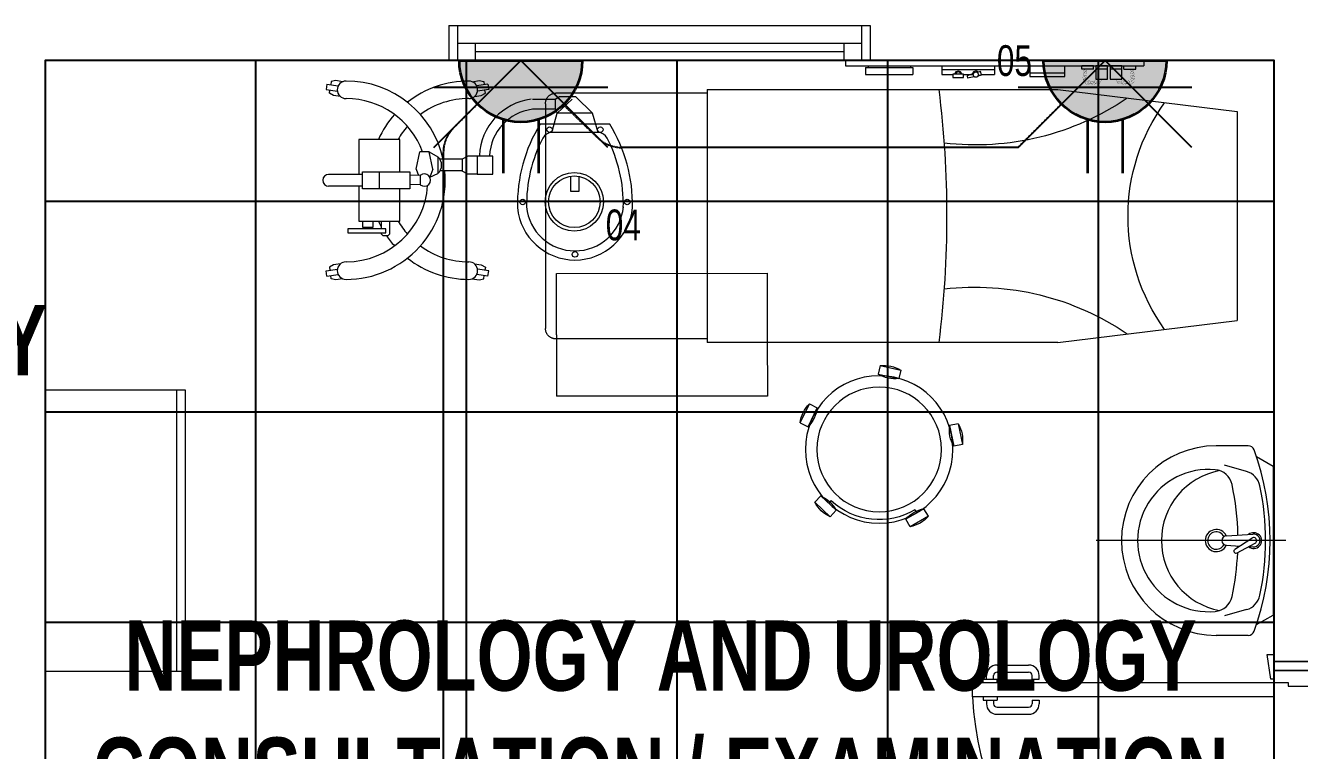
# Model space of a CAD drawing. Extents: x -178977 to 231842, y -29287 to 19916.
# Drawn here: x 29420 to 33048, y -4775 to -2710 of the extents above; entities that cross this region are included whole.
import ezdxf
from ezdxf import colors
from ezdxf.entities.mleader import LeaderData, LeaderLine
from ezdxf.enums import TextEntityAlignment as Align
from ezdxf.math import Vec2, Vec3

# ---------------------------------------------------------------- set-up
doc = ezdxf.new("R2010")
doc.units = 0
doc.header["$LTSCALE"] = 0.25
for name, pattern in [('01-First Floor-FUR$0$HIDDEN', [9.525, 6.35, -3.175]), ('DASHDOT', [25.4, 12.7, -6.35, 0, -6.35]), ('HIDDEN', [9.525, 6.35, -3.175])]:
    doc.linetypes.add(name, pattern=pattern)
for name, color, linetype, lineweight in [('01-First Floor-FUR$0$72_EGR_BASE_TEXT', 252, 'Continuous', 5), ('01-First Floor-FUR$0$72_EGR_EQP_TAG', 142, 'Continuous', 5), ('01-First Floor-FUR$0$Aluminum', 251, 'Continuous', 5), ('01-First Floor-FUR$0$LOADING', 253, 'Continuous', 5), ('01-First Floor-FUR$0$SANIT', 250, 'Continuous', 5), ('01-First Floor-FUR$0$Walls', 251, 'Continuous', 5), ('01-First Floor-FUR$0$Wooden Joinery', 251, 'Continuous', 5), ('E-LITE-CIRC', 6, 'Continuous', 25), ('E-LITE-CLNG-CNDT', 6, 'DASHDOT', 35), ('E-LITE-EXIT-NUMB', 6, 'Continuous', 25), ('E-POWR-FLOR-CNDT', 6, 'HIDDEN', 25), ('E-POWR-WALL @ 100', 4, 'Continuous', 35)]:
    doc.layers.add(name, color=color, linetype=linetype, lineweight=lineweight)
doc.layers.add('01-First Floor-FUR$0$FALSE CEILING', color=251, linetype='Continuous')
doc.styles.add('01-First Floor-FUR$0$X3G_ENTITY_257CFD', font='swisscl.ttf', dxfattribs={"height": 200})
doc.styles.add('01-First Floor-FUR$0$X3G_ENTITY_9EC9', font='swisscl.ttf', dxfattribs={"height": 0.2})
doc.styles.add('DC_SIMPLEX', font='SIMPLEX.shx', dxfattribs={"width": 0.7})

# ---------------------------------------------------------------- blocks, each defined once
blk = doc.blocks.new('01-First Floor-FUR$0$A$C72370EFE')
at = {"layer": '01-First Floor-FUR$0$Wooden Joinery'}
for p, q in [((-0.01, -0.03), (-0.01, -0.07)), ((0, -0.03), (-0.01, -0.03)), ((0.04, -0.03), (0.05, -0.03)), ((0.05, -0.03), (0.05, -0.07)), ((-0.05, -0.07), (-0.05, -0.16)), ((-0.03, -0.07), (-0.03, -0.16)), ((-0.01, -0.04), (-0.02, -0.04)), ((-0.01, -0.06), (-0.02, -0.06)), ((0, -0.07), (-0.01, -0.07)), ((0.04, -0.07), (0.05, -0.07)), ((0.05, -0.04), (0.06, -0.04)), ((0.05, -0.06), (0.06, -0.06)), ((0.07, -0.07), (0.07, -0.16)), ((0.09, -0.07), (0.09, -0.16)), ((-0.01, -0.17), (-0.02, -0.17)), ((-0.01, -0.17), (-0.01, -0.19)), ((0.05, -0.17), (0.06, -0.17)), ((0.05, -0.17), (0.05, -0.19)), ((-0.01, -0.19), (-0.02, -0.19)), ((0.05, -0.19), (0.06, -0.19))]:
    blk.add_line(p, q, dxfattribs=at)
for centre, radius, start, end in [((-0.02, -0.07), 0.03, 90, 180), ((-0.02, -0.07), 0.01, 90, 180), ((0.06, -0.07), 0.03, 0, 90), ((0.06, -0.07), 0.01, 0, 90), ((-0.02, -0.16), 0.03, 180, 270), ((-0.02, -0.16), 0.01, 180, 270), ((0.06, -0.16), 0.01, 270, 0), ((0.06, -0.16), 0.03, 270, 0)]:
    blk.add_arc(centre, radius, start, end, dxfattribs=at)
blk = doc.blocks.new('01-First Floor-FUR$0$A$C5DAD61B4')
at = {"layer": '01-First Floor-FUR$0$Wooden Joinery'}
for points in [[(80, 959.1), (80, 969.1), (10, 979.1), (10, 959.1)], [(940, 959.1), (940, 969.1), (1010, 979.1), (1010, 959.1)], [(70, 859.1), (70, 849.1), (0, 839.1), (0, 859.1)], [(120, 859.1), (120, 0), (80, 0), (80, 859.1)], [(950, 859.1), (950, 849.1), (1020, 839.1), (1020, 859.1)]]:
    blk.add_lwpolyline(points, close=True, dxfattribs=at)
for points in [[(45, 859.1), (45, 959.1), (20, 959.1), (20, 859.1), (45, 859.1)], [(45, 859.1), (80, 859.1), (80, 899.1), (90, 899.1), (90, 959.1), (45, 959.1), (45, 859.1)], [(975, 859.1), (940, 859.1), (940, 899.1), (930, 899.1), (930, 959.1), (975, 959.1), (975, 859.1)], [(975, 859.1), (975, 959.1), (1000, 959.1), (1000, 859.1), (975, 859.1)]]:
    blk.add_lwpolyline(points, dxfattribs=at)
blk.add_arc((80, 859.1), 860, 272.666, 0, dxfattribs=at)
at = {"layer": '01-First Floor-FUR$0$Wooden Joinery', "xscale": 999.9999999998854, "yscale": 999.9999999998854, "zscale": 999.9999999998854, "rotation": 180}
blk.add_blockref('01-First Floor-FUR$0$A$C72370EFE', (120, 0), dxfattribs=at)
blk = doc.blocks.new('01-First Floor-FUR$0$ME19011A-P')
for p, q in [((-0.425, 0), (0.425, 0)), ((-0.425, 0), (-0.425, -0.015)), ((0.425, 0), (0.425, -0.015)), ((-0.425, -0.015), (0.425, -0.015)), ((-0.3675, -0.0198), (-0.2325, -0.0198)), ((-0.3675, -0.0198), (-0.3675, -0.0399)), ((-0.36, -0.015), (-0.36, -0.0198)), ((-0.24, -0.015), (-0.24, -0.0198)), ((-0.2325, -0.0198), (-0.2325, -0.0399)), ((-0.15, -0.015), (-0.15, -0.04)), ((-0.15, -0.025), (0, -0.025)), ((-0.0402, -0.0312), (-0.0496, -0.0337)), ((-0.0376, -0.0409), (-0.0402, -0.0312)), ((0, -0.015), (0, -0.04)), ((0.1, -0.015), (0.1, -0.045)), ((0.1, -0.035), (0.2, -0.035)), ((0.2, -0.045), (0.2, -0.015)), ((0.2818, -0.015), (0.2484, -0.015)), ((0.2484, -0.0243), (0.2484, -0.015)), ((0.2818, -0.0243), (0.2484, -0.0243)), ((0.2818, -0.0243), (0.2818, -0.015)), ((0.3211, -0.015), (0.2877, -0.015)), ((0.2877, -0.015), (0.2877, -0.0531)), ((0.3211, -0.0243), (0.2877, -0.0243)), ((0.3211, -0.0531), (0.3211, -0.015)), ((0.3623, -0.015), (0.3289, -0.015)), ((0.3289, -0.015), (0.3289, -0.0531)), ((0.3623, -0.0243), (0.3289, -0.0243)), ((0.3623, -0.0531), (0.3623, -0.015)), ((0.3682, -0.0243), (0.3682, -0.015)), ((0.3682, -0.015), (0.4016, -0.015)), ((0.3682, -0.0243), (0.4016, -0.0243)), ((0.4016, -0.0243), (0.4016, -0.015)), ((-0.3675, -0.0399), (-0.2325, -0.0399)), ((-0.15, -0.04), (-0.1187, -0.04)), ((-0.0887, -0.04), (-0.0637, -0.04)), ((-0.0606, -0.0371), (-0.0787, -0.0432)), ((-0.0787, -0.0432), (-0.077, -0.0497)), ((-0.0582, -0.046), (-0.077, -0.0497)), ((-0.047, -0.0434), (-0.0376, -0.0409)), ((-0.0379, -0.04), (0, -0.04)), ((0.1, -0.045), (0.2, -0.045)), ((0.2877, -0.0531), (0.3211, -0.0531)), ((0.3289, -0.0531), (0.3623, -0.0531))]:
    blk.add_line(p, q)
at = {"color": 8, "const_width": 0.000601}
for points in [[(0.3044, -0.0531, -0.184574), (0.2977, -0.0636, -1.44364), (0.2961, -0.0581, -0.837915), (0.2969, -0.0664, -0.30536), (0.2839, -0.062, -1.584726), (0.2894, -0.0609, -0.253153), (0.2827, -0.0684, -0.874198), (0.2775, -0.0585, -0.915253), (0.2791, -0.0658, -0.223821), (0.2683, -0.0644, -1.703343), (0.272, -0.0597, -0.588962), (0.2621, -0.068, -0.717795), (0.2625, -0.0581, -0.983104), (0.2645, -0.0644, -0.326362), (0.2534, -0.0609, -0.758716), (0.2609, -0.0514, -0.906186), (0.2593, -0.0565, -0.189488), (0.2526, -0.0522, -0.7948), (0.2613, -0.0423, -1.223996), (0.2574, -0.047, -0.072149), (0.2534, -0.0403, -0.645886), (0.2609, -0.0324, -1.366917), (0.2574, -0.0371, -0.078415), (0.2542, -0.0308, -0.723006), (0.2613, -0.0256, -1.105484), (0.2582, -0.0292, -0.221197), (0.2566, -0.0243, -0.221197)], [(0.3456, -0.0531, 0.184574), (0.3523, -0.0636, 1.44364), (0.3539, -0.0581, 0.837915), (0.3531, -0.0664, 0.30536), (0.3661, -0.062, 1.584726), (0.3606, -0.0609, 0.253153), (0.3673, -0.0684, 0.874198), (0.3725, -0.0585, 0.915253), (0.3709, -0.0658, 0.223821), (0.3817, -0.0644, 1.703343), (0.378, -0.0597, 0.588962), (0.3879, -0.068, 0.717795), (0.3875, -0.0581, 0.983104), (0.3855, -0.0644, 0.326362), (0.3966, -0.0609, 0.758716), (0.3891, -0.0514, 0.906186), (0.3907, -0.0565, 0.189488), (0.3974, -0.0522, 0.7948), (0.3887, -0.0423, 1.223996), (0.3926, -0.047, 0.072149), (0.3966, -0.0403, 0.645886), (0.3891, -0.0324, 1.366917), (0.3926, -0.0371, 0.078415), (0.3958, -0.0308, 0.723006), (0.3887, -0.0256, 1.105484), (0.3918, -0.0292, 0.221197), (0.3934, -0.0243, 0.221197)]]:
    blk.add_lwpolyline(points, format="xyb", dxfattribs=at)
blk.add_lwpolyline([(-0.1187, -0.0482), (-0.0887, -0.0482), (-0.0887, -0.0382), (-0.1187, -0.0382)], close=True)
blk.add_circle((-0.0537, -0.04), 0.0075)
for centre, radius, start, end in [((-0.1037, -0.04), 0.01, 10.4593, 169.5407), ((-0.1037, -0.04), 0.0075, 14.0075, 165.9925), ((-0.0537, -0.04), 0.01, 45, 180)]:
    blk.add_arc(centre, radius, start, end)
blk = doc.blocks.new('01-First Floor-FUR$0$M.44.57.64')
at = {"layer": '01-First Floor-FUR$0$LOADING', "xscale": 1000.000000000002, "yscale": 1000.000000000002, "zscale": 1000.000000000002, "rotation": 225.9999036123427}
blk.add_blockref('01-First Floor-FUR$0$ME19011A-P', (-80806.9, 16720.7), dxfattribs=at)
blk = doc.blocks.new('01-First Floor-FUR$0$HF10037B-P')
at = {"layer": '01-First Floor-FUR$0$LOADING'}
for p, q in [((0.2459, 0.134), (0.1859, 0.134)), ((0.1859, 0.134), (0.1859, 0.109)), ((0.2459, 0.109), (0.1859, 0.109)), ((0.2459, 0.134), (0.2459, 0.109)), ((0, 0), (-0.0142, -0.0583)), ((0, 0), (0.0243, -0.0059)), ((0.0243, -0.0059), (0.01, -0.0642)), ((0.4071, -0.0094), (0.431, -0.0018)), ((0.4071, -0.0094), (0.4255, -0.0665)), ((0.431, -0.0018), (0.4493, -0.0589)), ((-0.0142, -0.0583), (0.01, -0.0642)), ((0.4069, -0.0417), (0.4165, -0.0387)), ((0.4255, -0.0665), (0.4493, -0.0589)), ((0.0524, -0.2725), (0.0674, -0.2525)), ((0.0674, -0.2525), (0.1154, -0.2885)), ((0.0524, -0.2725), (0.1004, -0.3085)), ((0.1004, -0.3085), (0.1154, -0.2885)), ((0.3125, -0.2897), (0.362, -0.2558)), ((0.3266, -0.3103), (0.3125, -0.2897)), ((0.3266, -0.3103), (0.3761, -0.2764)), ((0.3267, -0.268), (0.3323, -0.2763)), ((0.3761, -0.2764), (0.362, -0.2558))]:
    blk.add_line(p, q, dxfattribs=at)
for radius in [0.21, 0.1775]:
    blk.add_circle((0.2161, -0.1014), radius, dxfattribs=at)
for centre, radius, start, end in [((0.2159, 0.0465), 0.0925, 71.0754, 108.9246), ((0.2159, 0.1965), 0.0925, 251.0754, 288.9246), ((0.0779, -0.0499), 0.0925, 147.3419, 185.1912), ((-0.0678, -0.0143), 0.0925, 327.3419, 5.1912), ((0.4996, -0.0113), 0.0925, 178.8412, 216.6904), ((0.3568, -0.057), 0.0925, 358.8412, 36.6904), ((0.2161, -0.1014), 0.2, 303.6037, 17.3657), ((0.0389, -0.3404), 0.0925, 34.1875, 72.0368), ((0.1289, -0.2205), 0.0925, 214.1875, 252.0368), ((0.3867, -0.3449), 0.0925, 105.5121, 143.3614), ((0.3019, -0.2212), 0.0925, 285.5121, 323.3614)]:
    blk.add_arc(centre, radius, start, end, dxfattribs=at)
blk = doc.blocks.new('01-First Floor-FUR$0$HF13902-P')
at = {"color": 8, "linetype": '01-First Floor-FUR$0$HIDDEN'}
for p, q in [((-0.35, -0.6824), (-0.35, -1.1124)), ((0.35, -0.6824), (0.35, -1.1124)), ((0.32, -1.1424), (-0.32, -1.1424))]:
    blk.add_line(p, q, dxfattribs=at)
at = {"linetype": 'Continuous'}
for points in [[(0.36, -0.5224), (0.36, -0.5224), (0.36, -0.5224), (0.36, -0.5224), (0.36, -0.5224), (0.36, -0.5224), (0.36, -0.5224), (0.36, -0.5224), (0.36, -0.5224), (0.36, -0.5224), (0.36, -0.5224), (0.36, -0.5224), (0.36, -0.5224), (0.36, -0.5224), (0.36, -0.5224), (0.36, -0.5224), (0.36, -0.5224), (0.36, -0.5224), (0.36, -0.5224), (0.36, -0.5224), (0.36, -0.5224), (0.36, -0.5224), (0.36, -0.5224), (0.36, -0.5224), (0.36, -0.5224), (0.36, -0.5224), (0.36, -0.5224), (0.36, -0.5224), (0.36, -0.5224), (0.36, -0.5224), (0.36, -0.5224), (0.36, -0.5224), (0.36, -0.5224), (0.36, -0.5224), (0.36, -0.5224), (0.36, -0.5224), (0.36, -0.5224), (0.36, -0.5224), (0.36, -0.5224), (0.36, -0.5224), (0.36, -0.5224), (0.36, -0.5224), (0.36, -0.5224), (0.36, -0.5224), (0.36, -0.5224), (0.36, -0.5224), (0.36, -0.5224), (0.36, -0.5224), (0.36, -0.5224), (0.36, -0.5224), (0.36, -0.5224), (0.36, -0.5224), (0.36, -0.5224), (0.36, -0.5224), (0.36, -0.5224), (0.36, -0.5224), (0.36, -0.5224), (0.36, -0.5224), (0.36, -0.5224), (0.36, -0.5224), (0.36, -0.5224), (0.36, -0.5224), (0.36, -0.5224), (0.36, -0.5224), (0.36, -0.5224), (0.36, -0.5224), (0.36, -0.5224), (0.36, -0.5224), (0.36, -0.5224), (0.36, -0.5224), (0.36, -0.5224), (0.36, -0.5224), (0.36, -0.5224), (0.36, -0.5224), (0.36, -0.5224), (0.36, -0.5224), (0.36, -0.5224), (0.36, -0.5224), (0.36, -0.5224), (0.36, -0.5224), (0.36, -0.5224), (0.36, -0.5224), (0.36, -0.5224), (0.36, -0.5224), (0.36, -0.5224), (0.36, -0.5224), (0.36, -0.5224), (0.36, -0.5224), (0.36, -0.5224), (0.36, -0.5224), (0.36, -0.5224), (0.36, -0.5224), (0.36, -0.5224), (0.36, -0.5224), (0.36, -0.5224), (0.36, -0.5224), (0.36, -0.5224), (0.36, -0.5224), (0.36, -0.5224), (0.36, -0.5224), (0.36, -0.5224), (0.36, -0.5224), (0.36, -0.5224), (0.36, -0.5224), (0.36, -0.5224), (0.36, -0.5224), (0.36, -0.5224), (0.36, -0.5224), (0.36, -0.5224), (0.36, -0.5224), (0.36, -0.5224), (0.36, -0.5224), (0.36, -0.5224), (0.36, -0.5224), (0.36, -0.5224), (0.36, -0.5224), (0.36, -0.5224), (0.36, -0.5224), (0.36, -0.5224), (0.36, -0.5224), (0.36, -0.5224), (0.36, -0.5224), (0.36, -0.5224), (0.36, -0.5224), (0.36, -0.5224), (0.36, -0.5224), (0.36, -0.5224), (0.36, -0.5224), (0.36, -0.5224), (0.36, -0.5224), (0.36, -0.5224), (0.36, -0.5224), (0.36, -0.5224), (0.36, -0.5224), (0.36, -0.5224), (0.36, -0.5224), (0.36, -0.5224), (0.36, -0.5224), (0.36, -0.5224), (0.36, -0.5224), (0.36, -0.5224), (0.36, -0.5224), (0.36, -0.5224), (0.36, -0.5224), (0.36, -0.5224), (0.36, -0.5224), (0.36, -0.5224), (0.36, -0.5224), (0.36, -0.5224), (0.36, -0.5224), (0.36, -0.5224), (0.36, -0.5224), (0.36, -0.5224), (0.36, -0.5224), (0.36, -0.5224), (0.36, -0.5224), (0.36, -0.5224), (0.36, -0.5224), (0.36, -0.5224), (0.36, -0.5224), (0.36, -0.5224), (0.36, -0.5224), (0.36, -0.5224), (0.36, -0.5224), (0.36, -0.5224), (0.36, -0.5224), (0.36, -0.5224), (0.36, -0.5224), (0.36, -0.5224), (0.36, -0.5224), (0.36, -0.5224), (0.36, -0.5224), (0.36, -0.5224), (0.36, -0.5224), (0.36, -0.5224), (0.36, -0.5224), (0.36, -0.5224), (0.36, -0.5224), (0.36, -0.5224), (0.36, -0.5224), (0.36, -0.5224), (0.36, -0.5224), (0.36, -0.5224), (0.36, -0.5224), (0.36, -0.5224), (0.36, -0.5224), (0.36, -0.5224), (0.36, -0.5224), (0.36, -0.5224), (0.36, -0.5224), (0.36, -0.5224), (0.36, -0.5224), (0.36, -0.5224), (0.36, -0.5224), (0.36, -0.5224), (0.36, -0.5224), (0.36, -0.5224), (0.36, -0.5224), (0.36, -0.5224), (0.36, -0.5224), (0.36, -0.5224), (0.36, -0.5224), (0.36, -0.5224), (0.36, -0.5224), (0.36, -0.5224), (0.36, -0.5224), (0.36, -0.5224), (0.36, -0.5224), (0.36, -0.5224), (0.36, -0.5224), (0.36, -0.5224), (0.36, -0.5224), (0.36, -0.5224), (0.36, -0.5224), (0.36, -0.5224), (0.36, -0.5224), (0.36, -0.5224), (0.36, -0.5224), (0.36, -0.5224)], [(0.36, -0.5224), (0.36, -0.5224), (0.36, -0.5224), (0.36, -0.5224), (0.36, -0.5224), (0.36, -0.5224), (0.36, -0.5224), (0.36, -0.5224), (0.36, -0.5224), (0.36, -0.5224), (0.36, -0.5224), (0.36, -0.5224), (0.36, -0.5224), (0.36, -0.5224), (0.36, -0.5224), (0.36, -0.5224), (0.36, -0.5224), (0.36, -0.5224), (0.36, -0.5224), (0.36, -0.5224), (0.36, -0.5224), (0.36, -0.5224), (0.36, -0.5224), (0.36, -0.5224), (0.36, -0.5224), (0.36, -0.5224), (0.36, -0.5224), (0.36, -0.5224), (0.36, -0.5224), (0.36, -0.5224), (0.36, -0.5224), (0.36, -0.5224), (0.36, -0.5224), (0.36, -0.5224), (0.36, -0.5224), (0.36, -0.5224), (0.36, -0.5224), (0.36, -0.5224), (0.36, -0.5224), (0.36, -0.5224), (0.36, -0.5224), (0.36, -0.5224), (0.36, -0.5224), (0.36, -0.5224), (0.36, -0.5224), (0.36, -0.5224), (0.36, -0.5224), (0.36, -0.5224), (0.36, -0.5224), (0.36, -0.5224), (0.36, -0.5224), (0.36, -0.5224), (0.36, -0.5224), (0.36, -0.5224), (0.36, -0.5224), (0.36, -0.5224), (0.36, -0.5224), (0.36, -0.5224), (0.36, -0.5224), (0.36, -0.5224), (0.36, -0.5224), (0.36, -0.5224), (0.36, -0.5224), (0.36, -0.5224), (0.36, -0.5224), (0.36, -0.5224), (0.36, -0.5224), (0.36, -0.5224), (0.36, -0.5224), (0.36, -0.5224), (0.36, -0.5224), (0.36, -0.5224), (0.36, -0.5224), (0.36, -0.5224), (0.36, -0.5224), (0.36, -0.5224), (0.36, -0.5224), (0.36, -0.5224), (0.36, -0.5224), (0.36, -0.5224), (0.36, -0.5224), (0.36, -0.5224), (0.36, -0.5224), (0.36, -0.5224), (0.36, -0.5224), (0.36, -0.5224), (0.36, -0.5224), (0.36, -0.5224), (0.36, -0.5224), (0.36, -0.5224), (0.36, -0.5224), (0.36, -0.5224), (0.36, -0.5224), (0.36, -0.5224), (0.36, -0.5224), (0.36, -0.5224), (0.36, -0.5224), (0.36, -0.5224), (0.36, -0.5224), (0.36, -0.5224), (0.36, -0.5224), (0.36, -0.5224), (0.36, -0.5224), (0.36, -0.5224), (0.36, -0.5224), (0.36, -0.5224), (0.36, -0.5224), (0.36, -0.5224), (0.36, -0.5224), (0.36, -0.5224), (0.36, -0.5224), (0.36, -0.5224), (0.36, -0.5224), (0.36, -0.5224), (0.36, -0.5224), (0.36, -0.5224), (0.36, -0.5224), (0.36, -0.5224), (0.36, -0.5224), (0.36, -0.5224), (0.36, -0.5224), (0.36, -0.5224), (0.36, -0.5224), (0.36, -0.5224), (0.36, -0.5224), (0.36, -0.5224), (0.36, -0.5224), (0.36, -0.5224), (0.36, -0.5224), (0.36, -0.5224), (0.36, -0.5224), (0.36, -0.5224), (0.36, -0.5224), (0.36, -0.5224), (0.36, -0.5224), (0.36, -0.5224), (0.36, -0.5224), (0.36, -0.5224), (0.36, -0.5224), (0.36, -0.5224), (0.36, -0.5224), (0.36, -0.5224), (0.36, -0.5224), (0.36, -0.5224), (0.36, -0.5224), (0.36, -0.5224), (0.36, -0.5224), (0.36, -0.5224), (0.36, -0.5224), (0.36, -0.5224), (0.36, -0.5224), (0.36, -0.5224), (0.36, -0.5224), (0.36, -0.5224), (0.36, -0.5224), (0.36, -0.5224), (0.36, -0.5224), (0.36, -0.5224), (0.36, -0.5224), (0.36, -0.5224), (0.36, -0.5224), (0.36, -0.5224), (0.36, -0.5224), (0.36, -0.5224), (0.36, -0.5224), (0.36, -0.5224), (0.36, -0.5224), (0.36, -0.5224), (0.36, -0.5224), (0.36, -0.5224), (0.36, -0.5224), (0.36, -0.5224), (0.36, -0.5224), (0.36, -0.5224), (0.36, -0.5224), (0.36, -0.5224), (0.36, -0.5224), (0.36, -0.5224), (0.36, -0.5224), (0.36, -0.5224), (0.36, -0.5224), (0.36, -0.5224), (0.36, -0.5224), (0.36, -0.5224), (0.36, -0.5224), (0.36, -0.5224), (0.36, -0.5224), (0.36, -0.5224), (0.36, -0.5224), (0.36, -0.5224), (0.36, -0.5224), (0.36, -0.5224), (0.36, -0.5224), (0.36, -0.5224), (0.36, -0.5224), (0.36, -0.5224), (0.36, -0.5224), (0.36, -0.5224), (0.36, -0.5224), (0.36, -0.5224), (0.36, -0.5224), (0.36, -0.5224), (0.36, -0.5224), (0.36, -0.5224), (0.36, -0.5224), (0.36, -0.5224), (0.36, -0.5224), (0.36, -0.5224), (0.36, -0.5224), (0.36, -0.5224), (0.36, -0.5224), (0.36, -0.5224), (0.36, -0.5224), (0.36, -0.5224)], [(0.36, -0.5224), (0.36, -0.5224), (0.36, -0.5224), (0.36, -0.5224), (0.36, -0.5224), (0.36, -0.5224), (0.36, -0.5224), (0.36, -0.5224), (0.36, -0.5224), (0.36, -0.5224), (0.36, -0.5224), (0.36, -0.5224), (0.36, -0.5224), (0.36, -0.5224), (0.36, -0.5224), (0.36, -0.5224), (0.36, -0.5224), (0.36, -0.5224), (0.36, -0.5224), (0.36, -0.5224), (0.36, -0.5224), (0.36, -0.5224), (0.36, -0.5224), (0.36, -0.5224), (0.36, -0.5224), (0.36, -0.5224), (0.36, -0.5224), (0.36, -0.5224), (0.36, -0.5224), (0.36, -0.5224), (0.36, -0.5224), (0.36, -0.5224), (0.36, -0.5224), (0.36, -0.5224), (0.36, -0.5224), (0.36, -0.5224), (0.36, -0.5224), (0.36, -0.5224), (0.36, -0.5224), (0.36, -0.5224), (0.36, -0.5224), (0.36, -0.5224), (0.36, -0.5224), (0.36, -0.5224), (0.36, -0.5224), (0.36, -0.5224), (0.36, -0.5224), (0.36, -0.5224), (0.36, -0.5224), (0.36, -0.5224), (0.36, -0.5224), (0.36, -0.5224), (0.36, -0.5224), (0.36, -0.5224), (0.36, -0.5224), (0.36, -0.5224), (0.36, -0.5224), (0.36, -0.5224), (0.36, -0.5224), (0.36, -0.5224), (0.36, -0.5224), (0.36, -0.5224), (0.36, -0.5224), (0.36, -0.5224), (0.36, -0.5224), (0.36, -0.5224), (0.36, -0.5224), (0.36, -0.5224), (0.36, -0.5224), (0.36, -0.5224), (0.36, -0.5224), (0.36, -0.5224), (0.36, -0.5224), (0.36, -0.5224), (0.36, -0.5224), (0.36, -0.5224), (0.36, -0.5224), (0.36, -0.5224), (0.36, -0.5224), (0.36, -0.5224), (0.36, -0.5224), (0.36, -0.5224), (0.36, -0.5224), (0.36, -0.5224), (0.36, -0.5224), (0.36, -0.5224), (0.36, -0.5224), (0.36, -0.5224), (0.36, -0.5224), (0.36, -0.5224), (0.36, -0.5224), (0.36, -0.5224), (0.36, -0.5224), (0.36, -0.5224), (0.36, -0.5224), (0.36, -0.5224), (0.36, -0.5224), (0.36, -0.5224), (0.36, -0.5224), (0.36, -0.5224), (0.36, -0.5224), (0.36, -0.5224), (0.36, -0.5224), (0.36, -0.5224), (0.36, -0.5224), (0.36, -0.5224), (0.36, -0.5224), (0.36, -0.5224), (0.36, -0.5224), (0.36, -0.5224), (0.36, -0.5224), (0.36, -0.5224), (0.36, -0.5224), (0.36, -0.5224), (0.36, -0.5224), (0.36, -0.5224), (0.36, -0.5224), (0.36, -0.5224), (0.36, -0.5224), (0.36, -0.5224), (0.36, -0.5224), (0.36, -0.5224), (0.36, -0.5224), (0.36, -0.5224), (0.36, -0.5224), (0.36, -0.5224), (0.36, -0.5224), (0.36, -0.5224), (0.36, -0.5224), (0.36, -0.5224), (0.36, -0.5224), (0.36, -0.5224), (0.36, -0.5224), (0.36, -0.5224), (0.36, -0.5224), (0.36, -0.5224), (0.36, -0.5224), (0.36, -0.5224), (0.36, -0.5224), (0.36, -0.5224), (0.36, -0.5224), (0.36, -0.5224), (0.36, -0.5224), (0.36, -0.5224), (0.36, -0.5224), (0.36, -0.5224), (0.36, -0.5224), (0.36, -0.5224), (0.36, -0.5224), (0.36, -0.5224), (0.36, -0.5224), (0.36, -0.5224), (0.36, -0.5224), (0.36, -0.5224), (0.36, -0.5224), (0.36, -0.5224), (0.36, -0.5224), (0.36, -0.5224), (0.36, -0.5224), (0.36, -0.5224), (0.36, -0.5224), (0.36, -0.5224), (0.36, -0.5224), (0.36, -0.5224), (0.36, -0.5224), (0.36, -0.5224), (0.36, -0.5224), (0.36, -0.5224), (0.36, -0.5224), (0.36, -0.5224), (0.36, -0.5224), (0.36, -0.5224), (0.36, -0.5224), (0.36, -0.5224), (0.36, -0.5224), (0.36, -0.5224), (0.36, -0.5224), (0.36, -0.5224), (0.36, -0.5224), (0.36, -0.5224), (0.36, -0.5224), (0.36, -0.5224), (0.36, -0.5224), (0.36, -0.5224), (0.36, -0.5224), (0.36, -0.5224), (0.36, -0.5224), (0.36, -0.5224), (0.36, -0.5224), (0.36, -0.5224), (0.36, -0.5224), (0.36, -0.5224), (0.36, -0.5224), (0.36, -0.5224), (0.36, -0.5224), (0.36, -0.5224), (0.36, -0.5224), (0.36, -0.5224), (0.36, -0.5224), (0.36, -0.5224), (0.36, -0.5224), (0.36, -0.5224), (0.36, -0.5224), (0.36, -0.5224), (0.36, -0.5224), (0.36, -0.5224), (0.36, -0.5224), (0.36, -0.5224), (0.36, -0.5224), (0.36, -0.5224), (0.36, -0.5224), (0.36, -0.5224), (0.36, -0.5224), (0.36, -0.5224), (0.36, -0.5224), (0.36, -0.5224), (0.36, -0.5224), (0.36, -0.5224), (0.36, -0.5224), (0.36, -0.5224), (0.36, -0.5224), (0.36, -0.5224), (0.36, -0.5224), (0.36, -0.5224), (0.36, -0.5224), (0.36, -0.5224), (0.36, -0.5224), (0.36, -0.5224), (0.36, -0.5224), (0.36, -0.5224), (0.36, -0.5224), (0.36, -0.5224), (0.36, -0.5224), (0.36, -0.5224), (0.36, -0.5224), (0.36, -0.5224), (0.36, -0.5224), (0.36, -0.5224), (0.36, -0.5224), (0.36, -0.5224), (0.36, -0.5224), (0.36, -0.5224), (0.36, -0.5224), (0.36, -0.5224), (0.36, -0.5224), (0.36, -0.5224), (0.36, -0.5224), (0.36, -0.5224), (0.36, -0.5224), (0.36, -0.5224), (0.36, -0.5224), (0.36, -0.5224), (0.36, -0.5224), (0.36, -0.5224), (0.36, -0.5224), (0.36, -0.5224), (0.36, -0.5224), (0.36, -0.5224), (0.36, -0.5224), (0.36, -0.5224), (0.36, -0.5224), (0.36, -0.5224), (0.36, -0.5224), (0.36, -0.5224), (0.36, -0.5224), (0.36, -0.5224), (0.36, -0.5224), (0.36, -0.5224), (0.36, -0.5224), (0.36, -0.5224), (0.36, -0.5224), (0.36, -0.5224), (0.36, -0.5224), (0.36, -0.5224), (0.36, -0.5224), (0.36, -0.5224), (0.36, -0.5224)]]:
    blk.add_lwpolyline(points, close=True, dxfattribs=at)
for points in [[(0.36, -0.5224), (0.36, -0.5224), (0.36, -0.5224), (0.36, -0.5224), (0.36, -0.5224), (0.36, -0.5224), (0.36, -0.5224), (0.36, -0.5224)], [(0.36, -0.5224), (0.36, -0.5224), (0.36, -0.5224), (0.36, -0.5224), (0.36, -0.5224), (0.36, -0.5224), (0.36, -0.5224), (0.36, -0.5224), (0.36, -0.5224), (0.36, -0.5224), (0.36, -0.5224), (0.36, -0.5224), (0.36, -0.5224), (0.36, -0.5224), (0.36, -0.5224), (0.36, -0.5224), (0.36, -0.5224), (0.36, -0.5224), (0.36, -0.5224), (0.36, -0.5224), (0.36, -0.5224), (0.36, -0.5224), (0.36, -0.5224), (0.36, -0.5224), (0.36, -0.5224), (0.36, -0.5224), (0.36, -0.5224), (0.36, -0.5224), (0.36, -0.5224), (0.36, -0.5224), (0.36, -0.5224), (0.36, -0.5224), (0.36, -0.5224), (0.36, -0.5224), (0.36, -0.5224), (0.36, -0.5224), (0.36, -0.5224), (0.36, -0.5224), (0.36, -0.5224), (0.36, -0.5224), (0.36, -0.5224), (0.36, -0.5224), (0.36, -0.5224), (0.36, -0.5224), (0.36, -0.5224), (0.36, -0.5224), (0.36, -0.5224), (0.36, -0.5224), (0.36, -0.5224), (0.36, -0.5224), (0.36, -0.5224), (0.36, -0.5224), (0.36, -0.5224), (0.36, -0.5224), (0.36, -0.5224), (0.36, -0.5224), (0.36, -0.5224), (0.36, -0.5224), (0.36, -0.5224), (0.36, -0.5224), (0.36, -0.5224), (0.36, -0.5224), (0.36, -0.5224), (0.36, -0.5224), (0.36, -0.5224), (0.36, -0.5224), (0.36, -0.5224), (0.36, -0.5224), (0.36, -0.5224), (0.36, -0.5224), (0.36, -0.5224), (0.36, -0.5224), (0.36, -0.5224), (0.36, -0.5224), (0.36, -0.5224), (0.36, -0.5224), (0.36, -0.5224), (0.36, -0.5224), (0.36, -0.5224), (0.36, -0.5224), (0.36, -0.5224), (0.36, -0.5224), (0.36, -0.5224), (0.36, -0.5224), (0.36, -0.5224), (0.36, -0.5224), (0.36, -0.5224), (0.36, -0.5224), (0.36, -0.5224), (0.36, -0.5224), (0.36, -0.5224), (0.36, -0.5224), (0.36, -0.5224), (0.36, -0.5224), (0.36, -0.5224), (0.36, -0.5224), (0.36, -0.5224), (0.36, -0.5224), (0.36, -0.5224), (0.36, -0.5224), (0.36, -0.5224), (0.36, -0.5224), (0.36, -0.5224), (0.36, -0.5224), (0.36, -0.5224), (0.36, -0.5224), (0.36, -0.5224), (0.36, -0.5224), (0.36, -0.5224), (0.36, -0.5224), (0.36, -0.5224)], [(0.36, -0.5224), (0.36, -0.5224), (0.36, -0.5224), (0.36, -0.5224), (0.36, -0.5224), (0.36, -0.5224), (0.36, -0.5224), (0.36, -0.5224), (0.36, -0.5224), (0.36, -0.5224), (0.36, -0.5224), (0.36, -0.5224), (0.36, -0.5224), (0.36, -0.5224), (0.36, -0.5224), (0.36, -0.5224), (0.36, -0.5224)], [(0.36, -0.5224), (0.36, -0.5224), (0.36, -0.5224), (0.36, -0.5224), (0.36, -0.5224), (0.36, -0.5224), (0.36, -0.5224)], [(0.36, -0.5224), (0.36, -0.5224), (0.36, -0.5224), (0.36, -0.5224), (0.36, -0.5224), (0.36, -0.5224), (0.36, -0.5224), (0.36, -0.5224), (0.36, -0.5224), (0.36, -0.5224), (0.36, -0.5224), (0.36, -0.5224)], [(0.36, -0.5224), (0.36, -0.5224), (0.36, -0.5224), (0.36, -0.5224), (0.36, -0.5224), (0.36, -0.5224), (0.36, -0.5224), (0.36, -0.5224), (0.36, -0.5224), (0.36, -0.5224), (0.36, -0.5224), (0.36, -0.5224), (0.36, -0.5224), (0.36, -0.5224), (0.36, -0.5224), (0.36, -0.5224), (0.36, -0.5224), (0.36, -0.5224), (0.36, -0.5224), (0.36, -0.5224), (0.36, -0.5224), (0.36, -0.5224), (0.36, -0.5224), (0.36, -0.5224), (0.36, -0.5224), (0.36, -0.5224), (0.36, -0.5224), (0.36, -0.5224), (0.36, -0.5224), (0.36, -0.5224), (0.36, -0.5224), (0.36, -0.5224), (0.36, -0.5224), (0.36, -0.5224), (0.36, -0.5224), (0.36, -0.5224), (0.36, -0.5224), (0.36, -0.5224), (0.36, -0.5224), (0.36, -0.5224), (0.36, -0.5224), (0.36, -0.5224), (0.36, -0.5224), (0.36, -0.5224), (0.36, -0.5224), (0.36, -0.5224), (0.36, -0.5224), (0.36, -0.5224), (0.36, -0.5224), (0.36, -0.5224), (0.36, -0.5224), (0.36, -0.5224), (0.36, -0.5224), (0.36, -0.5224), (0.36, -0.5224), (0.36, -0.5224), (0.36, -0.5224), (0.36, -0.5224), (0.36, -0.5224), (0.36, -0.5224), (0.36, -0.5224), (0.36, -0.5224), (0.36, -0.5224), (0.36, -0.5224), (0.36, -0.5224), (0.36, -0.5224), (0.36, -0.5224), (0.36, -0.5224), (0.36, -0.5224), (0.36, -0.5224), (0.36, -0.5224), (0.36, -0.5224), (0.36, -0.5224), (0.36, -0.5224), (0.36, -0.5224), (0.36, -0.5224), (0.36, -0.5224), (0.36, -0.5224), (0.36, -0.5224), (0.36, -0.5224), (0.36, -0.5224), (0.36, -0.5224), (0.36, -0.5224), (0.36, -0.5224), (0.36, -0.5224), (0.36, -0.5224), (0.36, -0.5224), (0.36, -0.5224), (0.36, -0.5224)], [(0.36, -0.5224), (0.36, -0.5224), (0.36, -0.5224), (0.36, -0.5224), (0.36, -0.5224), (0.36, -0.5224), (0.36, -0.5224), (0.36, -0.5224), (0.36, -0.5224), (0.36, -0.5224)], [(0.36, -0.5224), (0.36, -0.5224), (0.36, -0.5224), (0.36, -0.5224), (0.36, -0.5224), (0.36, -0.5224), (0.36, -0.5224), (0.36, -0.5224), (0.36, -0.5224), (0.36, -0.5224)], [(0.36, -0.5224), (0.36, -0.5224), (0.36, -0.5224), (0.36, -0.5224), (0.36, -0.5224), (0.36, -0.5224), (0.36, -0.5224), (0.36, -0.5224), (0.36, -0.5224), (0.36, -0.5224), (0.36, -0.5224), (0.36, -0.5224), (0.36, -0.5224), (0.36, -0.5224), (0.36, -0.5224)], [(0.36, -0.5224), (0.36, -0.5224), (0.36, -0.5224), (0.36, -0.5224), (0.36, -0.5224), (0.36, -0.5224), (0.36, -0.5224), (0.36, -0.5224), (0.36, -0.5224), (0.36, -0.5224)], [(0.36, -0.5224), (0.36, -0.5224), (0.36, -0.5224), (0.36, -0.5224), (0.36, -0.5224), (0.36, -0.5224), (0.36, -0.5224)], [(0.36, -0.5224), (0.36, -0.5224), (0.36, -0.5224), (0.36, -0.5224), (0.36, -0.5224), (0.36, -0.5224), (0.36, -0.5224), (0.36, -0.5224), (0.36, -0.5224), (0.36, -0.5224)], [(0.36, -0.5224), (0.36, -0.5224), (0.36, -0.5224), (0.36, -0.5224), (0.36, -0.5224), (0.36, -0.5224), (0.36, -0.5224), (0.36, -0.5224), (0.36, -0.5224), (0.36, -0.5224), (0.36, -0.5224), (0.36, -0.5224), (0.36, -0.5224), (0.36, -0.5224), (0.36, -0.5224), (0.36, -0.5224), (0.36, -0.5224), (0.36, -0.5224)], [(0.36, -0.5224), (0.36, -0.5224), (0.36, -0.5224), (0.36, -0.5224), (0.36, -0.5224), (0.36, -0.5224), (0.36, -0.5224), (0.36, -0.5224), (0.36, -0.5224)]]:
    blk.add_lwpolyline(points, dxfattribs=at)
blk.add_circle((0.36, -0.5224), 0.000000101)
at = {"color": 8}
for centre, radius, start, end in [((0, 1.0679), 0.5515, 234.1788, 305.8212), ((-0.9704, 0.0819), 0.7679, 353.3222, 34.2669), ((0.9704, 0.0819), 0.7679, 145.7331, 186.6778), ((0, -2.9071), 2.9071, 82.8865, 97.1135)]:
    blk.add_arc(centre, radius, start, end, dxfattribs=at)
at = {"color": 8, "linetype": '01-First Floor-FUR$0$HIDDEN'}
for centre, start, end in [((-0.32, -1.1124), 180, 270), ((0.32, -1.1124), 270, 0)]:
    blk.add_arc(centre, 0.03, start, end, dxfattribs=at)
at = {"layer": '01-First Floor-FUR$0$LOADING'}
for p, q in [((-0.36, 0.3161), (-0.2975, 0.8276)), ((0.2975, 0.8276), (-0.2975, 0.8276)), ((0.36, 0.3161), (0.2975, 0.8276)), ((-0.36, 0.3161), (-0.36, -0.6824)), ((0.36, -0.6824), (0.36, 0.3161)), ((0.36, -0.6824), (-0.36, -0.6824))]:
    blk.add_line(p, q, dxfattribs=at)
blk = doc.blocks.new('01-First Floor-FUR$0$HF11772-P')
at = {"layer": '01-First Floor-FUR$0$LOADING'}
for p, q in [((0.6, 0.35), (0, 0.35)), ((0, 0.175), (0, 0.35)), ((0.6, 0.175), (0.6, 0.35)), ((0, 0.175), (0, 0)), ((0.6, 0), (0.6, 0.175)), ((0, 0), (0.6, 0))]:
    blk.add_line(p, q, dxfattribs=at)
blk = doc.blocks.new('01-First Floor-FUR$0$mobile light')
at = {"layer": '01-First Floor-FUR$0$LOADING'}
for p, q in [((1882.58, -498.29), (1882.35, -499.8)), ((1882.35, -499.8), (1885.55, -500.28)), ((1882.58, -498.29), (1885.78, -498.78)), ((1883.28, -500.85), (1883.42, -499.96)), ((1883.78, -497.56), (1883.65, -498.45)), ((1885.1, -497.29), (1883.78, -497.56)), ((1887.04, -497.59), (1885.1, -497.29)), ((1923.94, -497.59), (1925.88, -497.29)), ((1928.41, -498.29), (1925.2, -498.78)), ((1928.63, -499.8), (1925.43, -500.28)), ((1925.88, -497.29), (1927.2, -497.56)), ((1927.2, -497.56), (1927.33, -498.45)), ((1927.7, -500.85), (1927.56, -499.96)), ((1928.41, -498.29), (1928.63, -499.8)), ((1884.47, -501.5), (1883.28, -500.85)), ((1886.4, -501.79), (1884.47, -501.5)), ((1924.58, -501.79), (1926.52, -501.5)), ((1926.52, -501.5), (1927.7, -500.85)), ((1947.59, -502.62), (1941.09, -502.62)), ((1948.76, -501.94), (1947.59, -502.62)), ((1947.59, -502.62), (1947.59, -505.45)), ((1948.15, -506.5), (1952.41, -502.55)), ((1953.47, -501.94), (1948.76, -501.94)), ((1958.23, -506.5), (1953.47, -501.94)), ((1947.59, -505.45), (1941.09, -505.45)), ((1946.6, -512.08), (1948.15, -506.5)), ((1947.59, -505.45), (1948.15, -506.5)), ((1958.23, -506.5), (1948.15, -506.5)), ((1959.78, -512.08), (1958.23, -506.5)), ((1963.08, -509.67), (1943.3, -509.67)), ((1959.78, -512.08), (1946.6, -512.08)), ((1908.01, -522.53), (1909, -517.55)), ((1911.69, -517.55), (1909, -517.55)), ((1912.69, -522.53), (1911.69, -517.55)), ((1911.69, -517.55), (1914.17, -518.99)), ((1914.17, -518.99), (1914.17, -523.77)), ((1921.08, -519.69), (1914.74, -519.69)), ((1922.73, -518.8), (1921.08, -519.69)), ((1921.08, -519.69), (1921.08, -523.01)), ((1921.08, -519.69), (1921.08, -523.01)), ((1925.38, -518.8), (1922.73, -518.8)), ((1892.68, -523.97), (1883.05, -523.97)), ((1892.68, -528.06), (1892.68, -523.24)), ((1892.68, -523.24), (1906.16, -523.24)), ((1897.5, -528.06), (1897.5, -523.24)), ((1906.16, -523.24), (1906.16, -528.06)), ((1909.15, -524.25), (1906.16, -524.32)), ((1908.01, -522.53), (1908.62, -524.28)), ((1909.15, -524.25), (1909.15, -526.94)), ((1912.69, -522.53), (1911.9, -524.78)), ((1911.9, -524.78), (1914.17, -523.77)), ((1921.08, -523.01), (1914.77, -523.01)), ((1922.73, -523.93), (1921.08, -523.04)), ((1925.38, -523.93), (1922.73, -523.93)), ((1892.68, -527.34), (1883.05, -527.34)), ((1906.16, -528.06), (1892.68, -528.06)), ((1909.15, -526.94), (1906.16, -526.87)), ((1882.35, -551.47), (1885.55, -550.99)), ((1884.47, -549.77), (1883.28, -550.42)), ((1883.28, -550.42), (1883.42, -551.31)), ((1886.4, -549.48), (1884.47, -549.77)), ((1924.58, -549.48), (1926.52, -549.77)), ((1928.63, -551.47), (1925.43, -550.99)), ((1926.52, -549.77), (1927.7, -550.42)), ((1927.7, -550.42), (1927.56, -551.31)), ((1882.58, -552.98), (1882.35, -551.47)), ((1882.58, -552.98), (1885.78, -552.5)), ((1883.78, -553.71), (1883.65, -552.82)), ((1885.1, -553.98), (1883.78, -553.71)), ((1887.04, -553.69), (1885.1, -553.98)), ((1923.94, -553.69), (1925.88, -553.98)), ((1928.41, -552.98), (1925.2, -552.5)), ((1925.88, -553.98), (1927.2, -553.71)), ((1927.2, -553.71), (1927.33, -552.82)), ((1928.41, -552.98), (1928.63, -551.47))]:
    blk.add_line(p, q, dxfattribs=at)
for points in [[(1903.33, -523.24), (1903.33, -514.02), (1891.61, -514.02), (1891.61, -523.97)], [(1954.27, -524.55), (1954.27, -528.82), (1952.05, -528.82), (1952.05, -524.5)], [(1891.61, -527.34), (1891.61, -537.34), (1903.33, -537.34), (1903.33, -528.06)], [(1892.74, -537.34), (1892.74, -539.04), (1895.76, -539.04), (1895.76, -537.34)], [(1898.05, -537.34), (1898.05, -539.5)], [(1898.05, -540.63), (1898.05, -540.87), (1898.53, -541.35), (1900.02, -541.35), (1900.5, -540.87), (1900.5, -537.34)]]:
    blk.add_lwpolyline(points, dxfattribs=at)
for points in [[(1929.78, -518.8), (1925.38, -518.8), (1925.38, -523.93), (1929.78, -523.93)], [(1899.3, -539.5), (1888.5, -539.5), (1888.5, -540.63), (1899.3, -540.63)]]:
    blk.add_lwpolyline(points, close=True, dxfattribs=at)
for centre, radius in [((1945.96, -511.25), 0.793), ((1960.42, -511.25), 0.793), ((1953.01, -531.79), 8.32), ((1953.01, -531.79), 7.35), ((1938.31, -531.85), 0.793), ((1968.07, -531.85), 0.793), ((1953.19, -546.77), 0.793)]:
    blk.add_circle(centre, radius, dxfattribs=at)
for centre, radius, start, end in [((1888.02, -499.89), 2.5, 90, 270), ((1888.02, -525.64), 28.25, 12.1463, 90), ((1922.96, -525.64), 28.25, 90, 128.2073), ((1922.96, -499.89), 2.5, 270, 90), ((1888.02, -525.64), 23.25, 20.3387, 90), ((1922.96, -525.64), 23.25, 90, 126.3743), ((1942.82, -519.31), 16.86, 97.1293, 177.6115), ((1922.96, -525.64), 28.25, 138.4974, 155.7305), ((1942.82, -519.31), 13.97, 97.1293, 177.6115), ((1922.96, -525.64), 23.25, 138.7224, 150.0382), ((1980.13, -532.49), 43.32, 148.2167, 181.2501), ((1926.25, -532.49), 43.32, 358.7499, 31.7833), ((1980.13, -532.49), 40.72, 152.4092, 181.2501), ((1946.6, -514.96), 2.89, 90, 152.4092), ((1959.78, -514.96), 2.89, 27.5908, 90), ((1926.25, -532.49), 40.72, 358.7499, 27.5908), ((1911.94, -521.38), 3.27, 313.0112, 46.9888), ((1883.05, -525.65), 1.68, 90, 270), ((1888.02, -525.64), 28.25, 270, 5.3386), ((1910.32, -525.6), 1.78, 229.0673, 130.9327), ((1888.02, -525.64), 23.25, 270, 356.3184), ((1953.19, -531.93), 13.84, 185.2361, 354.7639), ((1953.19, -531.93), 16.44, 185.2361, 354.7639), ((1922.96, -525.64), 28.25, 204.483, 208.105), ((1922.96, -525.64), 23.25, 210.2349, 221.2776), ((1922.96, -525.64), 28.25, 213.7985, 221.5026), ((1922.96, -525.64), 23.25, 233.6257, 270), ((1888.02, -551.39), 2.5, 90, 270), ((1922.96, -525.64), 28.25, 231.7927, 270), ((1922.96, -551.39), 2.5, 270, 90)]:
    blk.add_arc(centre, radius, start, end, dxfattribs=at)
blk = doc.blocks.new('01-First Floor-FUR$0$GF21027-P')
at = {"layer": '01-First Floor-FUR$0$LOADING'}
for p, q in [((0.4, 0.4), (-0.4, 0.4)), ((-0.4, 0.4), (-0.4, 0)), ((0.4, 0), (0.4, 0.4)), ((-0.4, 0.025), (0.4, 0.025)), ((-0.4, 0), (0.4, 0))]:
    blk.add_line(p, q, dxfattribs=at)
blk = doc.blocks.new('01-First Floor-FUR$0$A$C37be4daf')
at = {"layer": '01-First Floor-FUR$0$Aluminum'}
for p, q in [((1416, 598.2), (216, 598.2)), ((241, 498.2), (241, 598.2)), ((291, 548.2), (291, 598.2)), ((1341, 548.2), (1341, 598.2)), ((1391, 498.2), (1391, 598.2)), ((1391, 548.2), (241, 548.2)), ((291, 573.2), (1341, 573.2)), ((1416, 498.2), (216, 498.2))]:
    blk.add_line(p, q, dxfattribs=at)
at = {"layer": '01-First Floor-FUR$0$Walls'}
for p, q in [((216, 498.2), (216, 598.2)), ((1416, 498.2), (1416, 598.2))]:
    blk.add_line(p, q, dxfattribs=at)
blk = doc.blocks.new('01-First Floor-FUR$0$lav-manta 60')
at = {"layer": '01-First Floor-FUR$0$SANIT'}
for p, q in [((-0.2658, -0.0529), (-0.2358, 0)), ((-0.2358, 0), (0.2358, 0)), ((0, 0.04), (0, -0.56)), ((0.2658, -0.0529), (0.2358, 0)), ((-0.3, -0.0789), (-0.3, -0.18)), ((-0.015, -0.1473), (-0.0199, -0.064)), ((0.0274, -0.121), (-0.0078, -0.0673)), ((0.0389, -0.1142), (0.0087, -0.0575)), ((0.0191, -0.077), (0.0199, -0.064)), ((0.3, -0.0789), (0.3, -0.18)), ((-0.2185, -0.0841), (-0.2383, -0.1537)), ((0.015, -0.1473), (0.0174, -0.1057)), ((0.2185, -0.0841), (0.2383, -0.1537))]:
    blk.add_line(p, q, dxfattribs=at)
for centre, radius, start, end in [((0, -0.8557), 0.8457, 70.1771, 109.8229), ((0, -0.8696), 0.8457, 78.1914, 101.8086), ((0, -0.0617), 0.025, 320.7474, 220.368), ((-0.28, -0.0789), 0.02, 109.8229, 180), ((-0.1608, -0.1006), 0.06, 101.8086, 164.0794), ((0, -0.0617), 0.02, 353.2671, 186.682), ((0, -0.0617), 0.00966, 25.4127, 215.9577), ((0.1608, -0.1006), 0.06, 15.9206, 78.1914), ((0.28, -0.0789), 0.02, 0, 70.1771), ((0, -0.9572), 0.8457, 91.1572, 102.0883), ((0, -0.9572), 0.8457, 88.5486, 88.844), ((0.0332, -0.1176), 0.00666, 210.6852, 30.6852), ((0, -0.9572), 0.8457, 77.9117, 87.4274), ((-0.1645, -0.189), 0.06, 102.0883, 174.8142), ((0, -0.18), 0.035, 115.3106, 64.6894), ((0, -0.18), 0.0275, 117.1496, 62.8504), ((0, -0.1473), 0.015, 180, 0), ((0.1645, -0.189), 0.06, 5.1858, 77.9117), ((0, -0.18), 0.3, 180, 0), ((0, -0.2039), 0.2252, 174.8142, 5.1858), ((0, -0.1282), 0.2252, 190.6097, 349.3903)]:
    blk.add_arc(centre, radius, start, end, dxfattribs=at)
blk = doc.blocks.new('01-First Floor-FUR')
at = {"layer": '01-First Floor-FUR$0$FALSE CEILING', "linetype": 'Continuous'}
for p, q in [((30076, -6810), (30076, -2810)), ((30676, -6810), (30676, -2810)), ((31276, -6810), (31276, -2810)), ((31876, -6810), (31876, -2810)), ((32476, -6810), (32476, -2810)), ((29476, -3210), (32976, -3210)), ((29476, -3810), (32976, -3810)), ((29476, -4410), (32976, -4410))]:
    blk.add_line(p, q, dxfattribs=at)
at = {"layer": '01-First Floor-FUR$0$FALSE CEILING'}
blk.add_lwpolyline([(29476, -6810), (32976, -6810), (32976, -2810), (29476, -2810)], close=True, dxfattribs=at)
at = {"layer": '01-First Floor-FUR$0$Walls'}
for p, q in [((29476, -2810), (29476, -6810)), ((29476, -2810), (32976, -2810)), ((32976, -2810), (32976, -4521.8)), ((32976, -4521.8), (33076, -4521.8))]:
    blk.add_line(p, q, dxfattribs=at)
at = {"rotation": 180}
blk.add_blockref('01-First Floor-FUR$0$A$C37be4daf', (32042, -2211.8), dxfattribs=at)
at = {"layer": '01-First Floor-FUR$0$LOADING', "rotation": 134.0000963876573}
blk.add_blockref('01-First Floor-FUR$0$M.44.57.64', (-11925.4, 66932.7, -0.1), dxfattribs=at)
at = {"layer": '01-First Floor-FUR$0$LOADING', "xscale": 10, "yscale": 10, "zscale": 10}
blk.add_blockref('01-First Floor-FUR$0$mobile light', (11453.1, 2105.7, -0.1), dxfattribs=at)
at = {"layer": '01-First Floor-FUR$0$LOADING', "xscale": -1000, "yscale": 1000, "zscale": 1000, "rotation": 270}
blk.add_blockref('01-First Floor-FUR$0$HF13902-P', (32043.4, -3252.8, -0.1), dxfattribs=at)
at = {"layer": '01-First Floor-FUR$0$LOADING', "extrusion": (-3.9656e-29, -3.71389e-28, -1), "xscale": 999.9999999999989, "yscale": 999.9999999999989, "zscale": -999.9999999999989, "rotation": 179.9444066382375}
blk.add_blockref('01-First Floor-FUR$0$HF11772-P', (-30932.5, -3416.2, 0.1), dxfattribs=at)
at = {"layer": '01-First Floor-FUR$0$LOADING', "extrusion": (-1.16581e-09, -2.75759e-10, -1), "xscale": 999.9999999999995, "yscale": 999.9999999999995, "zscale": 999.9999999999995, "rotation": 295.7813125359262}
blk.add_blockref('01-First Floor-FUR$0$HF10037B-P', (-31853.9, -3678.9, 0.1), dxfattribs=at)
at = {"layer": '01-First Floor-FUR$0$LOADING', "color": 1, "xscale": 1000, "yscale": 1000, "zscale": 1000, "rotation": 90.00000002091163}
blk.add_blockref('01-First Floor-FUR$0$GF21027-P', (29876, -4148.8, -0.1), dxfattribs=at)
at = {"layer": '01-First Floor-FUR$0$SANIT', "xscale": 900.000000000201, "yscale": 900.000000000201, "zscale": 900.000000000201, "rotation": 270}
blk.add_blockref('01-First Floor-FUR$0$lav-manta 60', (32973.2, -4177.1, -0.1), dxfattribs=at)
at = {"layer": '01-First Floor-FUR$0$Wooden Joinery', "rotation": 270}
blk.add_blockref('01-First Floor-FUR$0$A$C5DAD61B4', (32116.9, -4501.8), dxfattribs=at)
at = {"layer": '01-First Floor-FUR$0$72_EGR_BASE_TEXT', "char_height": 200, "attachment_point": 2, "style": '01-First Floor-FUR$0$X3G_ENTITY_9EC9'}
for s, insert, width in [('{\\fSwis721 LtCn BT|b1|i0|c0|p34;OBSTETRICS AND GYNAECOLOGY CONSULTATION / EXAMINATION ROOM}', (27733.3, -3506.6), 3714.666), ('{\\fSwis721 LtCn BT|b1|i0|c0|p34;NEPHROLOGY AND UROLOGY CONSULTATION / EXAMINATION ROOM}', (31229, -4404.7, 0), 3432.033)]:
    blk.add_mtext(s, dxfattribs=dict(at, insert=insert, width=width))
at = {"layer": '01-First Floor-FUR$0$72_EGR_EQP_TAG', "char_height": 87.47, "attachment_point": 2, "style": '01-First Floor-FUR$0$X3G_ENTITY_257CFD'}
for s, insert in [('05', (32236.3, -2766.3, -0.1)), ('04', (31122.6, -3234.3, -0.1))]:
    blk.add_mtext(s, dxfattribs=dict(at, insert=insert))
blk = doc.blocks.new('*U165')
h = blk.add_hatch(color=253)
edge = h.paths.add_edge_path()
edge.add_line((-1.75, 0), (1.75, 0))
edge.add_arc((0, 0), 1.75, 180, 360, ccw=False)
for p, q in [((-0.5, -1.677), (-0.5, -3.211)), ((0.5, -1.677), (0.5, -3.211))]:
    blk.add_line(p, q)
blk.add_lwpolyline([(-1.75, 0, 1), (1.75, 0)], format="xyb", close=True)
at = {"layer": 'Defpoints'}
for p, q in [((-2.475, -2.475), (0, 0)), ((2.475, -2.475), (0, 0)), ((2.475, -0.758), (-2.475, -0.758))]:
    blk.add_line(p, q, dxfattribs=at)
at = {"layer": 'E-LITE-EXIT-NUMB', "style": 'DC_SIMPLEX', "width": 0.7, "flags": 8}
blk.add_attdef('TYPE', text='', height=2, rotation=360, dxfattribs=at).set_placement((-2.682, 5.238), align=Align.RIGHT)
blk.add_attdef('CIRCUIT', (2.682, 5.238), '', height=2, rotation=360, dxfattribs=at)
blk = doc.blocks.new('ARR0W')
at = {"color": 45}
blk.add_ellipse((0, 0), major_axis=(0.4, 0), ratio=0.4, dxfattribs=at)
at = {"color": 45, "ltscale": 0.5}
blk.add_solid([(-1.4, 0.167), (-0.4, 0), (-1.4, -0.167)], dxfattribs=at)

msp = doc.modelspace()

# ---------------------------------------------------------------- linework, layer by layer
at = {"layer": 'E-POWR-FLOR-CNDT'}
for points in [[(30707.1, -2933.7), (30639.4, -3001.4, 0.198912), (30610.1, -3072.1), (30610.1, -6562.5), (30486.4, -6686.3)], [(32370.6, -2933.7), (32246.8, -3057.5), (31118.6, -3057.5, -0.194092), (31049.2, -3029.5), (30955.9, -2939.6)]]:
    msp.add_lwpolyline(points, format="xyb", dxfattribs=at)

# ---------------------------------------------------------------- block references
at = {"layer": 'E-LITE-CLNG-CNDT'}
msp.add_blockref('01-First Floor-FUR', (0, 0), dxfattribs=at)
at = {"layer": 'E-POWR-WALL @ 100', "xscale": -100, "yscale": 100, "zscale": 100}
for p in [(30830.8, -2810, -0.1), (32494.3, -2810, -0.1)]:
    msp.add_blockref('*U165', p, dxfattribs=at)

# ---------------------------------------------------------------- leaders
at = {"layer": 'E-LITE-CIRC'}
ml = msp.add_multileader_mtext('Standard', dxfattribs=at)
ml.set_content('{\\Fdc_el_romans|c0;\\W0.8;TO\\Fromans|c0; \\Fsimplex|c0;UPP-F1.D/S3}', color=256, style='DC_SIMPLEX')
ml.set_leader_properties()
ml.set_arrow_properties(name='ARR0W')
ml.build(insert=Vec2(0, 0))
ml.multileader.update_dxf_attribs({"dogleg_length": 200, "arrow_head_size": 140, "scale": 100})
ctx = ml.context
ctx.base_point, ctx.scale, ctx.char_height, ctx.arrow_head_size, ctx.landing_gap_size, ctx.plane_origin, ctx.plane_x_axis, ctx.plane_y_axis = Vec3(29393.6, -2520.3), 100, 200, 140, 140, Vec3(49457.1, -9175), Vec3(1, 0.000001, 0), Vec3(-0.000001, 1, 0)
ctx.text_align_type = 2
notes = []
notes.append((ctx, [(1, (1, 1, 0), (31854.7, -2520.3), (-1, -0.000001, 0), 108.8, [(0, [(32666.4, -810)], 0, [])])]))
ctx.mtext.insert, ctx.mtext.text_direction, ctx.mtext.rotation, ctx.mtext.alignment, ctx.mtext.flow_direction = Vec3(31605.9, -2387), Vec3(1, 0.000001, 0), 0.000001, 3, 5
for ctx, leaders in notes:
    for number, flags, end, landing, length, lines in leaders:
        leader = LeaderData()
        leader.index, (leader.has_last_leader_line, leader.has_dogleg_vector, leader.attachment_direction) = number, flags
        leader.last_leader_point, leader.dogleg_vector, leader.dogleg_length = Vec3(end), Vec3(landing), length
        for number, points, colour, breaks in lines:
            line = LeaderLine()
            line.index, line.vertices, line.color, line.breaks = number, Vec3.list(points), colors.encode_raw_color(colour), breaks
            leader.lines.append(line)
        ctx.leaders.append(leader)

doc.saveas('drawing.dxf')
